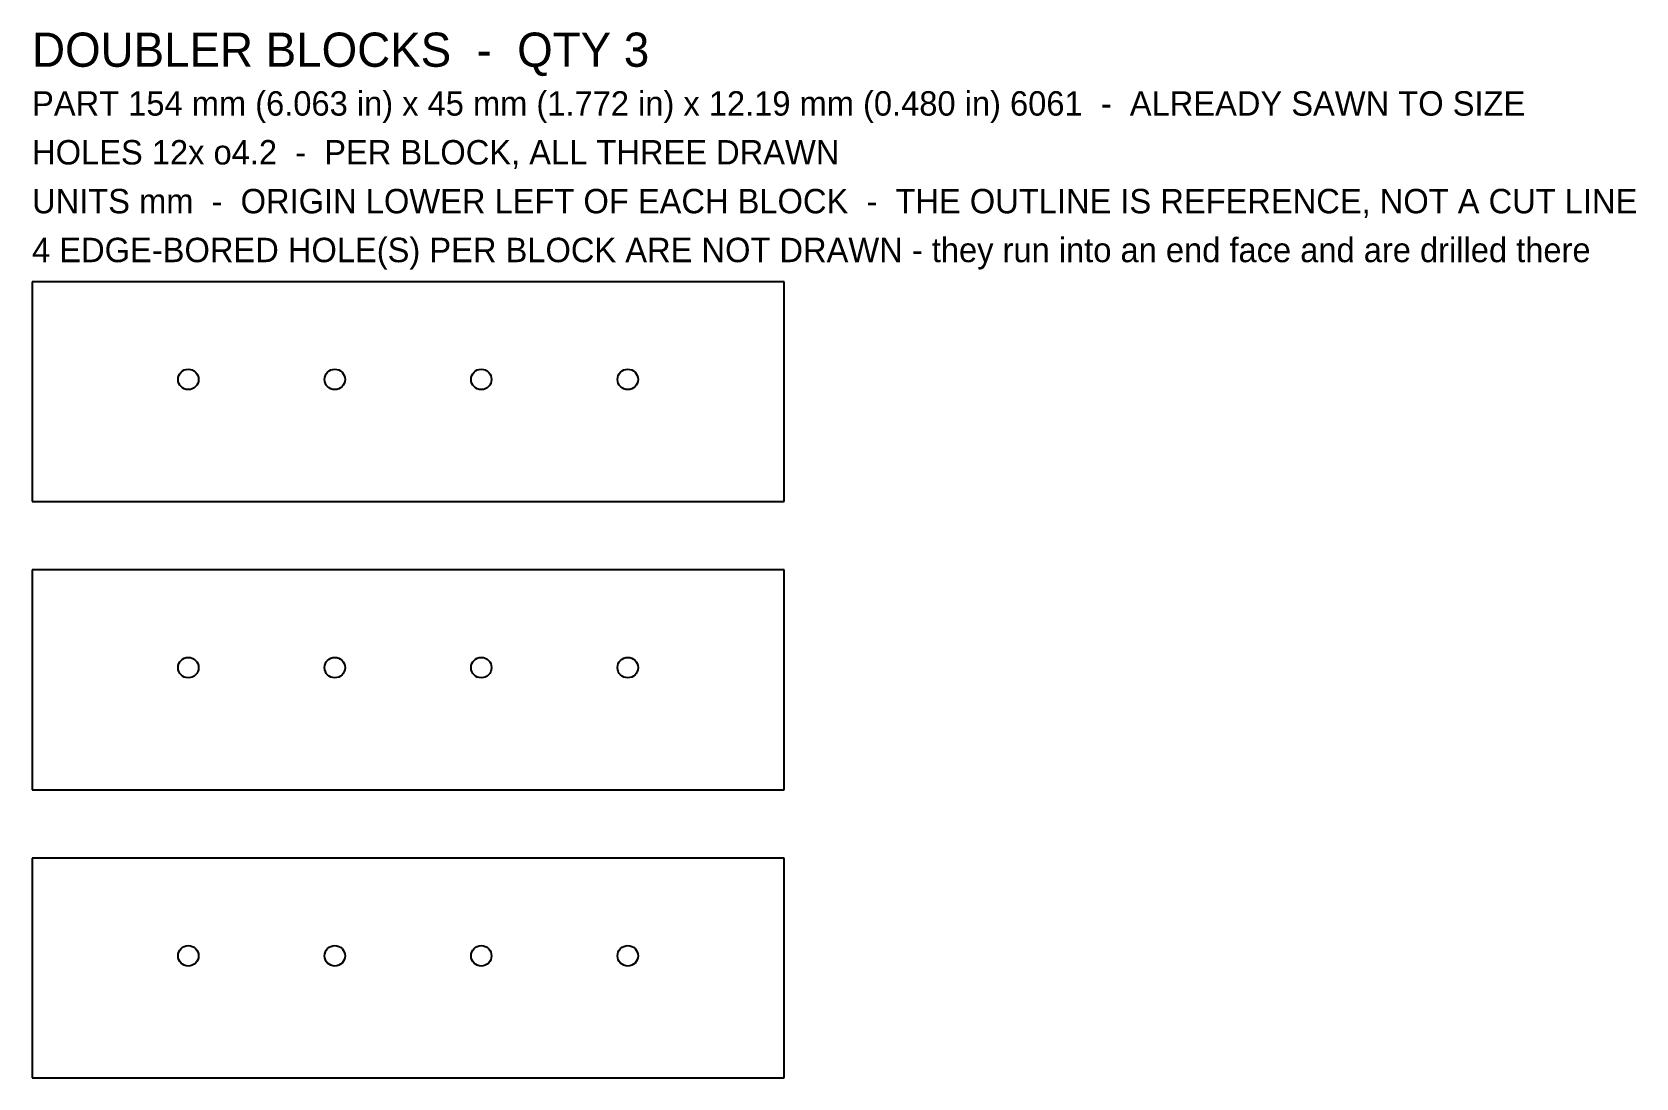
# Model space of a CAD drawing. Header units: metres. Extents: x 0 to 328, y 0 to 214.
import ezdxf

# ---------------------------------------------------------------- set-up
doc = ezdxf.new("R2010")
doc.units = ezdxf.units.M

msp = doc.modelspace()

# ---------------------------------------------------------------- linework, layer by layer
at = {"layer": 'HOLES'}
for centre in [(32, 143), (62, 143), (92, 143), (122, 143), (32, 84), (62, 84), (92, 84), (122, 84), (32, 25), (62, 25), (92, 25), (122, 25)]:
    msp.add_circle(centre, 2.1, dxfattribs=at)
at = {"layer": 'STOCK'}
for p, q in [((154, 163), (0, 163)), ((0, 163), (0, 118)), ((154, 118), (154, 163)), ((0, 118), (154, 118)), ((154, 104), (0, 104)), ((0, 104), (0, 59)), ((154, 59), (154, 104)), ((0, 59), (154, 59)), ((154, 45), (0, 45)), ((0, 45), (0, 0)), ((154, 0), (154, 45)), ((0, 0), (154, 0))]:
    msp.add_line(p, q, dxfattribs=at)

# ---------------------------------------------------------------- texts
at = {"layer": 'NOTES'}
for s, height, p in [('DOUBLER BLOCKS  -  QTY 3', 7, (0, 207)), ('PART 154 mm (6.063 in) x 45 mm (1.772 in) x 12.19 mm (0.480 in) 6061  -  ALREADY SAWN TO SIZE', 5, (0, 197)), ('HOLES 12x o4.2  -  PER BLOCK, ALL THREE DRAWN', 5, (0, 187)), ('UNITS mm  -  ORIGIN LOWER LEFT OF EACH BLOCK  -  THE OUTLINE IS REFERENCE, NOT A CUT LINE', 5, (0, 177)), ('4 EDGE-BORED HOLE(S) PER BLOCK ARE NOT DRAWN - they run into an end face and are drilled there', 5, (0, 167))]:
    msp.add_text(s, height=height, dxfattribs=at).set_placement(p)

doc.saveas('drawing.dxf')
